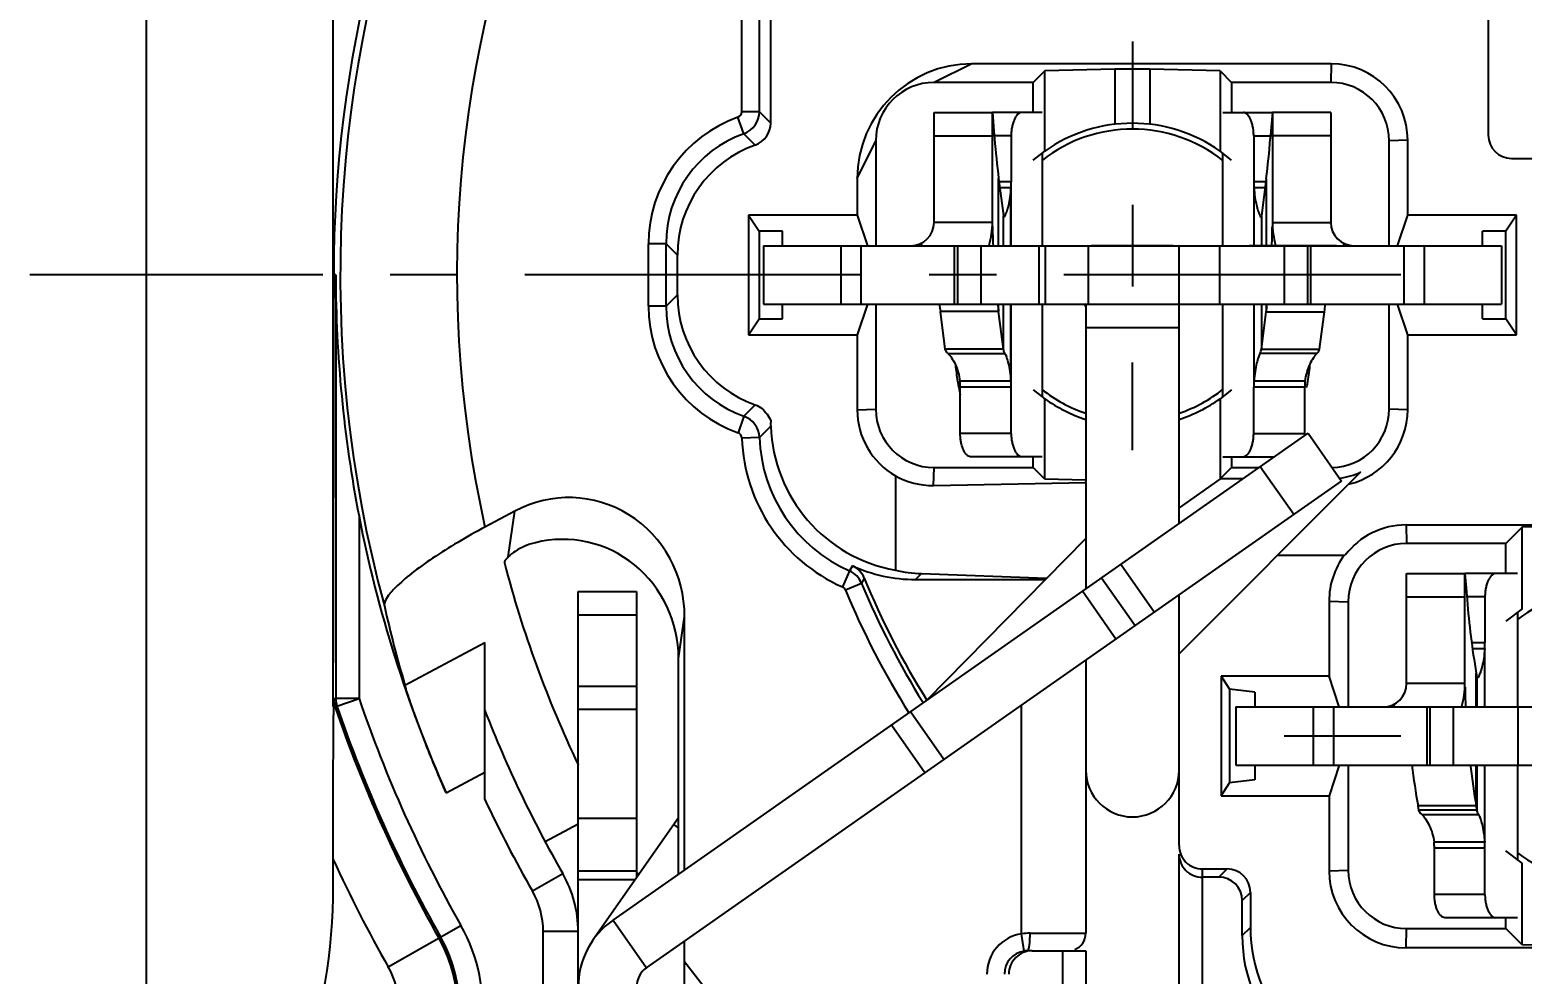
# Model space of a CAD drawing. Header units: millimetres. Extents: x 0 to 420, y 0 to 297.
# Drawn here: x 290.78 to 329.15, y 185.22 to 209.49 of the extents above; entities that cross this region are included whole.
import ezdxf

# ---------------------------------------------------------------- set-up
doc = ezdxf.new("R2010")
doc.units = ezdxf.units.MM
doc.header["$LTSCALE"] = 23.1
doc.linetypes.add('CENTER', pattern=[0.6, 0.375, -0.075, 0.075, -0.075])
doc.layers.get('0').update_dxf_attribs({"linetype": 'CONTINUOUS'})
for name, color, linetype in [('AUSFORMSCHRAEGEN', 7, 'CONTINUOUS'), ('BEZUGSACHSEN', 7, 'CONTINUOUS'), ('DEFAULT_1', 7, 'CENTER'), ('FASEN', 7, 'CONTINUOUS'), ('RUNDUNGEN', 7, 'CONTINUOUS'), ('ZEICHNUNGSBEMASSUNGEN', 7, 'CONTINUOUS')]:
    doc.layers.add(name, color=color, linetype=linetype)
doc.styles.get("Standard").update_dxf_attribs({"font": 'txt', "width": 0.7})
doc.dimstyles.new('DIMSTYLE_10', dxfattribs={"dimtxt": 3.5, "dimasz": 3.5, "dimexe": 0.18, "dimexo": 0.0625, "dimgap": 0.09, "dimtad": 1, "dimdec": 3, "dimlfac": 0.333333, "dimdsep": 46, "dimtxsty": 'STANDARD', "dimblk": '_FILLED', "dimblk1": '_FILLED', "dimblk2": '_FILLED', "dimcen": 0.09, "dimclrt": 5, "dimadec": 0, "dimazin": 0, "dimtp": 0.2, "dimtm": 0.2, "dimtfac": 1, "dimtdec": 3, "dimtofl": 0, "dimtmove": 0, "dimatfit": 3, "dimldrblk": '_FILLED', "dimfxl": 1, "dimtolj": 1, "dimarcsym": 0})

# ---------------------------------------------------------------- blocks, each defined once
blk = doc.blocks.new('_FILLED')
at = {"color": 0, "linetype": 'BYBLOCK'}
blk.add_solid([(0, 0), (-1, 0.125), (-1, -0.125)], dxfattribs=at)
blk = doc.blocks.new('*D16')
at = {"layer": 'ZEICHNUNGSBEMASSUNGEN', "color": 2, "linetype": 'CONTINUOUS'}
for p, q in [((372.278, 203.192), (386.585, 203.192)), ((385.085, 203.192), (385.085, 184.442)), ((385.085, 165.692), (385.085, 184.442)), ((317.086, 165.692), (386.585, 165.692))]:
    blk.add_line(p, q, dxfattribs=at)
at = {"layer": 'ZEICHNUNGSBEMASSUNGEN', "color": 2, "linetype": 'CONTINUOUS', "xscale": 3.5, "yscale": 3.5, "zscale": 3.5}
for p, rotation in [((385.085, 203.192), 90.0000000087), ((385.085, 165.692), 270.0000000087)]:
    blk.add_blockref('_FILLED', p, dxfattribs=dict(at, rotation=rotation))
at = {"layer": 'ZEICHNUNGSBEMASSUNGEN', "color": 5, "linetype": 'CONTINUOUS', "insert": (380.68, 184.442), "char_height": 3.5, "width": 28, "attachment_point": 2, "rotation": 90, "line_spacing_factor": 0.9}
blk.add_mtext('\\Q15.0;12,5{\\Ftxt.shx;\\W1.000000;\\H3.500000; }[.4921]', dxfattribs=at)
blk = doc.blocks.new('*D17')
at = {"layer": 'ZEICHNUNGSBEMASSUNGEN', "color": 2, "linetype": 'CONTINUOUS'}
for p, q in [((293.778, 173.992), (293.778, 264.255)), ((331.278, 244.192), (331.278, 264.255)), ((293.778, 262.755), (312.528, 262.755)), ((331.278, 262.755), (312.528, 262.755))]:
    blk.add_line(p, q, dxfattribs=at)
at = {"layer": 'ZEICHNUNGSBEMASSUNGEN', "color": 2, "linetype": 'CONTINUOUS', "xscale": 3.5, "yscale": 3.5, "zscale": 3.5, "rotation": 180}
blk.add_blockref('_FILLED', (293.778, 262.755), dxfattribs=at)
at = {"layer": 'ZEICHNUNGSBEMASSUNGEN', "color": 2, "linetype": 'CONTINUOUS', "xscale": 3.5, "yscale": 3.5, "zscale": 3.5}
blk.add_blockref('_FILLED', (331.278, 262.755), dxfattribs=at)
at = {"layer": 'ZEICHNUNGSBEMASSUNGEN', "color": 5, "linetype": 'CONTINUOUS', "insert": (312.528, 267.161), "char_height": 3.5, "width": 26, "attachment_point": 2, "line_spacing_factor": 0.9}
blk.add_mtext('\\Q15.0;12,5{\\Ftxt.shx;\\W1.000000;\\H3.500000; }[.492]', dxfattribs=at)
blk = doc.blocks.new('*D20')
at = {"layer": 'ZEICHNUNGSBEMASSUNGEN', "color": 2, "linetype": 'CONTINUOUS'}
for p, q in [((293.778, 173.992), (293.778, 275.048)), ((369.678, 233.392), (369.678, 275.048)), ((293.778, 273.548), (331.728, 273.548)), ((369.678, 273.548), (331.728, 273.548))]:
    blk.add_line(p, q, dxfattribs=at)
at = {"layer": 'ZEICHNUNGSBEMASSUNGEN', "color": 2, "linetype": 'CONTINUOUS', "xscale": 3.5, "yscale": 3.5, "zscale": 3.5, "rotation": 180}
blk.add_blockref('_FILLED', (293.778, 273.548), dxfattribs=at)
at = {"layer": 'ZEICHNUNGSBEMASSUNGEN', "color": 2, "linetype": 'CONTINUOUS', "xscale": 3.5, "yscale": 3.5, "zscale": 3.5}
blk.add_blockref('_FILLED', (369.678, 273.548), dxfattribs=at)
at = {"layer": 'ZEICHNUNGSBEMASSUNGEN', "color": 5, "linetype": 'CONTINUOUS', "insert": (331.728, 277.954), "char_height": 3.5, "width": 26.5, "attachment_point": 2, "line_spacing_factor": 0.9}
blk.add_mtext('\\Q15.0;25,3{\\Ftxt.shx;\\W1.000000;\\H3.500000; }[.996]', dxfattribs=at)

msp = doc.modelspace()

# ---------------------------------------------------------------- linework, layer by layer
at = {"color": 7, "linetype": 'CONTINUOUS'}
for p, q in [((328.277938, 209.791801), (328.277938, 206.788131)), ((324.241207, 208.61868), (314.999733, 208.61868)), ((316.876399, 208.440262), (316.577938, 208.141801)), ((318.677938, 208.483457), (316.876399, 208.440262)), ((316.876399, 206.376228), (316.876399, 208.440262)), ((318.677938, 208.483457), (318.677938, 207.065752)), ((319.577938, 208.483457), (318.677938, 208.483457)), ((319.577938, 208.483457), (319.577938, 207.065752)), ((321.379476, 208.440262), (319.577938, 208.483457)), ((321.379476, 208.440262), (321.379476, 206.376228)), ((321.379476, 208.440262), (321.677938, 208.141801)), ((314.027938, 207.371226), (315.527938, 207.371226)), ((315.527938, 204.541801), (315.527938, 207.371226)), ((315.528045, 207.371226), (315.567062, 206.898967)), ((322.727831, 207.371226), (322.689035, 206.898966)), ((322.727938, 207.371226), (322.727938, 204.541801)), ((324.227938, 207.371226), (322.727938, 207.371226)), ((315.567062, 206.898967), (315.582919, 206.692588)), ((322.689035, 206.898966), (322.673267, 206.692588)), ((316.577938, 206.142648), (316.876399, 206.376228)), ((316.807836, 206.32257), (316.807836, 203.941801)), ((321.677938, 206.142648), (321.379476, 206.376228)), ((321.455685, 203.941801), (321.455685, 206.316585)), ((328.877938, 206.188131), (333.677938, 206.188131)), ((315.687846, 205.673207), (315.812274, 204.717051)), ((316.003193, 205.429207), (315.719598, 205.429207)), ((322.537191, 205.429207), (322.253596, 205.429207)), ((322.567116, 205.659165), (322.444515, 204.717051)), ((315.814128, 204.704517), (315.812737, 204.713597)), ((322.442661, 204.704517), (322.444051, 204.713597)), ((309.640475, 203.941801), (309.640475, 202.441801)), ((314.627938, 203.941801), (314.627938, 202.441801)), ((316.727938, 202.441801), (316.727938, 203.941801)), ((320.327938, 202.441801), (320.327938, 203.941801)), ((321.370628, 203.941801), (321.370628, 202.441801)), ((323.627938, 203.941801), (323.627938, 202.441801)), ((328.6154, 203.941801), (328.6154, 202.441801)), ((309.640475, 202.441801), (328.6154, 202.441801)), ((315.814128, 201.286194), (315.687846, 202.256597)), ((316.807836, 202.441801), (316.807836, 200.061032)), ((321.455685, 200.067016), (321.455685, 202.441801)), ((322.442661, 201.286194), (322.567116, 202.242555)), ((315.814128, 201.286194), (314.315042, 201.286194)), ((322.442661, 201.286194), (323.941747, 201.286194)), ((316.003193, 200.463244), (314.693172, 200.463244)), ((323.563617, 200.463244), (322.253596, 200.463244)), ((316.577938, 200.240953), (316.876399, 200.007374)), ((316.876399, 197.943339), (316.876399, 200.007374)), ((321.677938, 200.240953), (321.379476, 200.007374)), ((321.379476, 200.007374), (321.379476, 197.945138)), ((305.773427, 186.61202), (323.643928, 199.125079)), ((323.643928, 199.125079), (324.504292, 197.896351)), ((316.876399, 197.943339), (316.577938, 198.241801)), ((320.327938, 193.45689), (325.002969, 198.131921)), ((317.929413, 197.918091), (316.876399, 197.943339)), ((317.927938, 197.856553), (317.927938, 197.880116)), ((321.377636, 197.944204), (320.327938, 197.209197)), ((321.379476, 197.945138), (321.393878, 197.956659)), ((326.164668, 196.76868), (331.277938, 196.76868)), ((329.148447, 196.71231), (328.727938, 196.291801)), ((330.827938, 196.752579), (329.148447, 196.71231)), ((329.148447, 194.609104), (329.148447, 196.71231)), ((322.862848, 195.991801), (324.579195, 195.991801)), ((318.335823, 195.408304), (319.196187, 194.179576)), ((326.177938, 195.521226), (327.677938, 195.521226)), ((327.677938, 192.691801), (327.677938, 195.521226)), ((327.678045, 195.521226), (327.717062, 195.048967)), ((327.717062, 195.048967), (327.732919, 194.842588)), ((329.148447, 194.609104), (328.727938, 194.292648)), ((329.028324, 194.518704), (329.028324, 192.091801)), ((328.185632, 193.579207), (327.871145, 193.579207)), ((321.405639, 192.877378), (321.625572, 192.547436)), ((327.969345, 192.960681), (327.985792, 192.867051)), ((327.988294, 192.854517), (327.986417, 192.863597)), ((328.002869, 192.837551), (328.00009, 192.83877)), ((322.277938, 192.468878), (321.625572, 192.547436)), ((321.625572, 192.547436), (321.625572, 190.136166)), ((322.277938, 192.468878), (322.277938, 192.091801)), ((304.877938, 186.464003), (304.877938, 192.030538)), ((314.281275, 190.738117), (313.42091, 191.966845)), ((321.790475, 192.091801), (321.790475, 190.591801)), ((326.777938, 192.091801), (326.777938, 190.591801)), ((329.035247, 192.091801), (329.035247, 190.591801)), ((321.790475, 190.591801), (330.077938, 190.591801)), ((322.277938, 190.591801), (322.277938, 190.214723)), ((329.028324, 190.591801), (329.028324, 188.164897)), ((321.405639, 189.806223), (321.625572, 190.136166)), ((322.277938, 190.214723), (321.625572, 190.136166)), ((307.456989, 189.237196), (305.257718, 186.096311)), ((327.988294, 189.436194), (326.489959, 189.436194)), ((327.988294, 189.436194), (327.969345, 189.544071)), ((328.185632, 188.613244), (326.884635, 188.613244)), ((329.148447, 188.074497), (328.727938, 188.390953)), ((329.148447, 185.971291), (329.148447, 188.074497)), ((329.148447, 185.971291), (328.727938, 186.391801)), ((330.827938, 185.931022), (329.148447, 185.971291))]:
    msp.add_line(p, q, dxfattribs=at)
at = {"color": 9, "linetype": 'CONTINUOUS'}
for p, q in [((314.999733, 208.61868), (314.027533, 208.141801)), ((324.241207, 208.61868), (324.228106, 208.141801)), ((312.051058, 205.670006), (312.527938, 206.642205)), ((314.027938, 206.771226), (315.527938, 206.771226)), ((324.227938, 206.771226), (322.727938, 206.771226)), ((326.204817, 206.65507), (325.727938, 206.641969)), ((315.687846, 203.941801), (315.687846, 205.673207)), ((316.009926, 205.586333), (315.699151, 205.586333)), ((316.003193, 203.941801), (316.003193, 205.429207)), ((316.009926, 203.941801), (316.009926, 205.586333)), ((322.557638, 205.586333), (322.24597, 205.586333)), ((322.253596, 205.429207), (322.253596, 203.941801)), ((322.567116, 205.659165), (322.567116, 203.941801)), ((315.527938, 204.541801), (314.027938, 204.541801)), ((315.814128, 203.941801), (315.814128, 204.704517)), ((322.442661, 204.704517), (322.442661, 203.941801)), ((322.727938, 204.541801), (324.227938, 204.541801)), ((311.627938, 203.941801), (311.627938, 202.441801)), ((312.147553, 203.941801), (312.147553, 202.441801)), ((313.685911, 204.000091), (313.71367, 203.941801)), ((314.547553, 203.941801), (314.547553, 202.441801)), ((315.227938, 203.941801), (315.227938, 202.441801)), ((316.881213, 203.941801), (316.881213, 202.441801)), ((317.989248, 203.941801), (317.989248, 202.441801)), ((323.027938, 203.941801), (323.027938, 202.441801)), ((323.708322, 203.941801), (323.708322, 202.441801)), ((324.569964, 204.000091), (324.542205, 203.941801)), ((326.108322, 203.941801), (326.108322, 202.441801)), ((326.627938, 203.941801), (326.627938, 202.441801)), ((315.687846, 202.256597), (314.188759, 202.256597)), ((315.687846, 202.256597), (315.687846, 202.441801)), ((315.814128, 201.286194), (315.814128, 202.441801)), ((316.003193, 200.463244), (316.003193, 202.441801)), ((316.009926, 200.306118), (316.009926, 202.441801)), ((322.253596, 202.441801), (322.253596, 200.463244)), ((322.442661, 202.441801), (322.442661, 201.286194)), ((322.567116, 202.441801), (322.567116, 202.242555)), ((322.567116, 202.242555), (324.066202, 202.242555)), ((317.927938, 201.841801), (320.327938, 201.841801)), ((314.384555, 201.175401), (315.848884, 201.175401)), ((323.872234, 201.175401), (322.407904, 201.175401)), ((316.009926, 200.306118), (314.699904, 200.306118)), ((323.557807, 200.306118), (322.24597, 200.306118)), ((312.051058, 199.728531), (312.527938, 199.741632)), ((326.204817, 199.728531), (325.727938, 199.741632)), ((323.275564, 197.035986), (322.4152, 198.264715)), ((326.164668, 196.76868), (326.177769, 196.291801)), ((319.687678, 194.523722), (318.827314, 195.75245)), ((318.704696, 193.83543), (317.844331, 195.064158)), ((326.177938, 194.921226), (327.677938, 194.921226)), ((328.192512, 193.736333), (327.849962, 193.736333)), ((328.185632, 192.091801), (328.185632, 193.579207)), ((328.192512, 192.091801), (328.192512, 193.736333)), ((327.677938, 192.691801), (326.177938, 192.691801)), ((327.969345, 192.091801), (327.969345, 192.960681)), ((327.988294, 192.091801), (327.988294, 192.854517)), ((323.777938, 192.091801), (323.777938, 190.591801)), ((324.297553, 192.091801), (324.297553, 190.591801)), ((325.835911, 192.150091), (325.86367, 192.091801)), ((326.697553, 192.091801), (326.697553, 190.591801)), ((327.377938, 192.091801), (327.377938, 190.591801)), ((313.789784, 190.393971), (312.929419, 191.622699)), ((327.969345, 189.544071), (327.969345, 190.591801)), ((327.988294, 189.436194), (327.988294, 190.591801)), ((328.185632, 188.613244), (328.185632, 190.591801)), ((328.192512, 188.456118), (328.192512, 190.591801)), ((306.377938, 189.226307), (304.877938, 189.226307)), ((327.969345, 189.544071), (326.471011, 189.544071)), ((326.566133, 189.325401), (328.026381, 189.325401)), ((307.456989, 188.984949), (307.338472, 189.067935)), ((328.192512, 188.456118), (326.891514, 188.456118)), ((306.377938, 187.864241), (304.877938, 187.864241)), ((306.344734, 187.64873), (304.877938, 187.64873)), ((305.773427, 186.61202), (306.633792, 185.383292))]:
    msp.add_line(p, q, dxfattribs=at)
at = {"color": 3, "linetype": 'CONTINUOUS'}
for p, q in [((314.027938, 204.541801), (314.027938, 207.371226)), ((324.227938, 207.371226), (324.227938, 204.541801)), ((309.640475, 203.941801), (328.6154, 203.941801)), ((314.315042, 201.286194), (314.188759, 202.256597)), ((317.927938, 202.441801), (317.927938, 197.880116)), ((320.327938, 196.803198), (320.327938, 202.441801)), ((323.941747, 201.286194), (324.066202, 202.242555)), ((306.633792, 185.383292), (324.504292, 197.896351)), ((317.927938, 196.417961), (317.927938, 195.1227)), ((326.177938, 192.691801), (326.177938, 195.521226)), ((320.327938, 193.45689), (320.327938, 194.972036)), ((317.927938, 193.291538), (317.927938, 190.462375)), ((306.377938, 192.030538), (306.377938, 187.69615)), ((321.790475, 192.091801), (330.236868, 192.091801)), ((326.489959, 189.436194), (326.471011, 189.544071))]:
    msp.add_line(p, q, dxfattribs=at)
at = {"color": 7, "linetype": 'CONTINUOUS'}
for centre, radius, start, end in [((324.241203, 206.655066), 1.963615, 0.0001155, 89.9998845), ((319.127938, 203.191801), 3.9, 54.7379074, 125.2620926), ((334.80202, 208.155754), 19.274717, 184.3535787, 187.4001445), ((303.345725, 208.15571), 19.382843, 352.5996422, 355.6708842), ((328.877938, 206.788131), 0.6, 180, 270), ((314.181244, 205.585983), 1.828682, 355.0818984, 0.010975), ((323.864882, 205.586152), 1.618912, 179.9935854, 185.5632644), ((313.427938, 204.541801), 2.1, 343.8542354, 360), ((316.230267, 204.771388), 0.42151, 187.4067161, 187.8803374), ((322.026522, 204.771388), 0.42151, 352.1196626, 352.5932839), ((324.827938, 204.541801), 2.1, 180, 196.1004937), ((334.518216, 204.721278), 18.990283, 180.8220198, 182.3503425), ((303.630324, 204.721269), 19.097618, 357.6628885, 359.1826286), ((334.981047, 204.760219), 19.454968, 186.8444235, 187.3937865), ((303.167508, 204.760037), 19.562272, 352.6060633, 353.1938375), ((314.181256, 200.306469), 1.82867, 359.9890083, 4.9181184), ((323.852684, 200.306891), 1.606714, 174.4155773, 180.0275729), ((319.127938, 203.191801), 3.9, 234.7379074, 252.0608671), ((319.127938, 203.191801), 3.9, 287.939134, 305.2620926), ((314.014672, 199.728535), 1.963615, 180.0001155, 239.9610103), ((324.241203, 199.728535), 1.963615, 283.1316355, 359.9998845), ((326.164672, 194.805066), 1.963615, 90.0001155, 142.8170667), ((326.164215, 194.805523), 1.979783, 143.1876918, 179.9998843), ((347.08049, 196.317445), 19.403704, 184.3592026, 189.962062), ((326.402642, 193.735988), 1.78987, 354.9748271, 0.011059), ((325.577938, 192.691801), 2.1, 343.8542354, 360), ((328.300136, 192.922208), 0.319147, 189.9523336, 190.5824017), ((346.677315, 192.871348), 18.999382, 180.8218352, 182.3515155), ((331.277938, 203.191801), 30.9, 201.2451043, 209.8586087), ((347.32025, 192.935175), 19.645791, 186.9372097, 189.939737), ((331.277938, 203.191801), 31.8, 205.0876278, 209.8586087), ((326.402654, 188.456464), 1.789858, 359.9889241, 5.0251898), ((306.977938, 184.891801), 2.1, 125, 180)]:
    msp.add_arc(centre, radius, start, end, dxfattribs=at)
at = {"color": 3, "linetype": 'CONTINUOUS'}
for centre, radius, start, end in [((313.427938, 204.541801), 0.6, 270, 360), ((324.827938, 204.541801), 0.6, 180, 270), ((333.37572, 204.760661), 19.349672, 186.8831702, 187.4355678), ((304.772854, 204.760474), 19.456958, 352.5645183, 353.1555219), ((320.946532, 201.521971), 6.403655, 185.7659328, 189.5973083), ((317.350188, 201.521624), 6.376914, 350.3480741, 354.522268), ((321.113485, 201.548057), 6.57262, 189.5788817, 189.8757849), ((321.172405, 201.558455), 6.632451, 189.8769846, 190.952593), ((321.298183, 201.58302), 6.760605, 190.954455, 192.5561246), ((312.871235, 200.306469), 1.82867, 359.9890083, 4.9181184), ((325.661788, 200.306992), 2.103981, 175.7410103, 180.023807), ((317.13636, 201.556296), 6.593531, 348.9805515, 350.0831569), ((317.191649, 201.546492), 6.537379, 350.0843493, 350.3661812), ((325.577938, 192.691801), 0.6, 270, 360), ((319.127938, 190.462375), 1.2, 180, 360), ((345.70995, 192.934949), 19.535476, 186.8889558, 189.9957665), ((325.101656, 188.456464), 1.789858, 359.9889241, 5.0251898), ((306.977938, 184.891801), 0.6, 125, 180)]:
    msp.add_arc(centre, radius, start, end, dxfattribs=at)
at = {"color": 7, "linetype": 'CONTINUOUS'}
for centre, major_axis, ratio, start_param, end_param in [((315.000666, 205.669072), (2.086018, -2.086018), 0.999683548, 2.356352741, 3.926832566), ((313.979712, 199.729018), (1.846259, 0.619824), 0.999147627, -2.402876487, -1.876224256)]:
    msp.add_ellipse(centre, major_axis=major_axis, ratio=ratio, start_param=start_param, end_param=end_param, dxfattribs=at)
for points, knots in [([(316.003193, 205.429207), (315.998565, 205.348821), (315.98296, 205.199103), (315.949679, 205.029439), (315.925778, 204.930188), (315.918171, 204.902574)], [0, 0, 0, 0, 0.454741739, 0.840957407, 1, 1, 1, 1]), ([(322.253596, 205.429207), (322.258225, 205.348814), (322.273831, 205.199086), (322.307115, 205.029414), (322.331018, 204.930162), (322.338626, 204.902547)], [0, 0, 0, 0, 0.454757857, 0.840967449, 1, 1, 1, 1]), ([(315.918171, 204.902574), (315.911099, 204.8769), (315.892833, 204.818136), (315.864916, 204.76339), (315.839311, 204.680978), (315.825381, 204.688239), (315.824625, 204.688717)], [0, 0, 0, 0, 0.326320509, 0.782063461, 0.988178223, 1, 1, 1, 1]), ([(322.338626, 204.902547), (322.345698, 204.876875), (322.363963, 204.818115), (322.391875, 204.763376), (322.417484, 204.680978), (322.431409, 204.688237), (322.432165, 204.688716)], [0, 0, 0, 0, 0.326343331, 0.782086785, 0.988181174, 1, 1, 1, 1]), ([(317.927938, 202.38351), (317.927938, 202.396372), (317.913484, 202.417114), (317.893935, 202.42674), (317.885566, 202.429541)], [0, 0, 0, 0, 0.594379742, 1, 1, 1, 1]), ([(315.848884, 201.175401), (315.83936, 201.193074), (315.823681, 201.228965), (315.815756, 201.26743), (315.814128, 201.286194)], [0, 0, 0, 0, 0.515972165, 1, 1, 1, 1]), ([(315.848884, 201.175401), (315.865502, 201.144564), (315.897314, 201.060367), (315.942253, 200.906723), (315.982085, 200.701084), (315.998363, 200.547131), (316.003193, 200.463244)], [0, 0, 0, 0, 0.143491967, 0.366805956, 0.65580784, 1, 1, 1, 1]), ([(322.407904, 201.175401), (322.391288, 201.144566), (322.359478, 201.060375), (322.314539, 200.906736), (322.274705, 200.701094), (322.258426, 200.547136), (322.253596, 200.463244)], [0, 0, 0, 0, 0.143479647, 0.366783928, 0.655788139, 1, 1, 1, 1]), ([(322.407904, 201.175401), (322.417429, 201.193074), (322.433108, 201.228965), (322.441033, 201.26743), (322.442661, 201.286194)], [0, 0, 0, 0, 0.515972165, 1, 1, 1, 1]), ([(328.185632, 193.579207), (328.180902, 193.498807), (328.164964, 193.349146), (328.130784, 193.179033), (328.106252, 193.080211), (328.09839, 193.052568)], [0, 0, 0, 0, 0.454278115, 0.840363159, 1, 1, 1, 1]), ([(328.09839, 193.052568), (328.091122, 193.027012), (328.07223, 192.968137), (328.042915, 192.911717), (328.016822, 192.833121), (328.002869, 192.837551)], [0, 0, 0, 0, 0.327781718, 0.788478647, 1, 1, 1, 1]), ([(328.026381, 189.325401), (328.016349, 189.343048), (327.999632, 189.378831), (327.990498, 189.417371), (327.988294, 189.436194)], [0, 0, 0, 0, 0.517172124, 1, 1, 1, 1]), ([(328.026381, 189.325401), (328.043809, 189.294745), (328.076886, 189.210556), (328.123211, 189.056871), (328.164051, 188.85116), (328.180696, 188.697146), (328.185632, 188.613244)], [0, 0, 0, 0, 0.144174835, 0.367641699, 0.656378158, 1, 1, 1, 1])]:
    msp.add_open_spline(points, degree=3, knots=knots, dxfattribs=at)
for points in [[(315.824625, 204.688717), (315.81974, 204.691808), (315.814822, 204.698431), (315.814128, 204.704517)], [(322.432165, 204.688716), (322.437049, 204.691807), (322.441967, 204.698431), (322.442661, 204.704517)], [(328.00009, 192.83877), (327.994692, 192.841758), (327.98926, 192.848236), (327.988294, 192.854517)]]:
    msp.add_open_spline(points, degree=3, dxfattribs=at)
at = {"color": 3, "linetype": 'CONTINUOUS'}
for points, knots in [([(314.384555, 201.175401), (314.366758, 201.191913), (314.33668, 201.224897), (314.318443, 201.266589), (314.315042, 201.286194)], [0, 0, 0, 0, 0.549570296, 1, 1, 1, 1]), ([(314.384555, 201.175401), (314.419524, 201.142956), (314.487711, 201.05213), (314.579456, 200.889464), (314.654407, 200.686884), (314.684459, 200.538904), (314.693172, 200.463244)], [0, 0, 0, 0, 0.18160889, 0.427902413, 0.710053388, 1, 1, 1, 1]), ([(323.872234, 201.175401), (323.837262, 201.142953), (323.769072, 201.052122), (323.677326, 200.88945), (323.602379, 200.686872), (323.572329, 200.538899), (323.563617, 200.463244)], [0, 0, 0, 0, 0.181623396, 0.427926656, 0.710073467, 1, 1, 1, 1]), ([(323.872234, 201.175401), (323.89003, 201.191913), (323.920108, 201.224897), (323.938346, 201.266589), (323.941747, 201.286194)], [0, 0, 0, 0, 0.549570296, 1, 1, 1, 1]), ([(326.546504, 189.343861), (326.54353, 189.346872), (326.51851, 189.373183), (326.497245, 189.405086), (326.489959, 189.436194)], [0, 0, 0, 0, 0.116878734, 1, 1, 1, 1]), ([(326.566133, 189.325401), (326.602583, 189.293344), (326.673441, 189.202736), (326.768043, 189.039877), (326.84496, 188.837125), (326.875727, 188.688949), (326.884635, 188.613244)], [0, 0, 0, 0, 0.183659428, 0.430295114, 0.711586613, 1, 1, 1, 1])]:
    msp.add_open_spline(points, degree=3, knots=knots, dxfattribs=at)
msp.add_open_spline([(326.566133, 189.325401), (326.559379, 189.331341), (326.55283, 189.337456), (326.546504, 189.343861)], degree=3, dxfattribs=at)
at = {"layer": 'AUSFORMSCHRAEGEN', "color": 7, "linetype": 'CONTINUOUS'}
for p, q in [((316.577938, 207.371226), (316.577938, 208.141801)), ((321.677938, 208.141801), (321.677938, 207.371226)), ((326.204817, 204.727378), (326.204817, 206.65507)), ((312.051058, 205.670006), (312.051058, 204.727378)), ((309.255639, 204.727378), (309.255639, 201.656223)), ((309.255639, 204.727378), (309.527938, 204.318878)), ((312.051058, 204.727378), (309.255639, 204.727378)), ((312.051058, 204.727378), (312.312864, 203.941801)), ((325.943011, 203.941801), (326.204817, 204.727378)), ((329.000237, 204.727378), (326.204817, 204.727378)), ((329.000237, 204.727378), (328.727938, 204.318878)), ((329.000237, 201.656223), (329.000237, 204.727378)), ((309.527938, 204.318878), (309.527938, 202.064723)), ((310.127938, 204.318878), (309.527938, 204.318878)), ((310.127938, 203.941801), (310.127938, 204.318878)), ((328.127938, 203.941801), (328.127938, 204.318878)), ((328.727938, 204.318878), (328.127938, 204.318878)), ((328.727938, 202.064723), (328.727938, 204.318878)), ((310.127938, 202.064723), (310.127938, 202.441801)), ((312.312864, 202.441801), (312.051058, 201.656223)), ((326.204817, 201.656223), (325.943011, 202.441801)), ((328.127938, 202.064723), (328.127938, 202.441801)), ((309.255639, 201.656223), (309.527938, 202.064723)), ((309.527938, 202.064723), (310.127938, 202.064723)), ((328.127938, 202.064723), (328.727938, 202.064723)), ((329.000237, 201.656223), (328.727938, 202.064723)), ((309.255639, 201.656223), (312.051058, 201.656223)), ((312.051058, 201.656223), (312.051058, 199.728531)), ((326.204817, 199.728531), (326.204817, 201.656223)), ((326.204817, 201.656223), (329.000237, 201.656223)), ((316.577938, 198.241801), (316.577938, 198.521226)), ((321.677938, 198.521226), (321.677938, 198.241801)), ((321.393878, 197.957741), (321.677938, 198.241801)), ((317.927938, 197.856553), (317.927938, 196.417961)), ((313.842965, 192.263293), (317.927938, 196.417961)), ((328.727938, 195.521226), (328.727938, 196.291801)), ((324.184433, 194.805527), (324.184433, 192.877378)), ((321.405639, 192.877378), (321.405639, 189.806223)), ((324.184433, 192.877378), (321.405639, 192.877378)), ((324.446239, 192.091801), (324.184433, 192.877378)), ((324.446239, 190.591801), (324.184433, 189.806223)), ((321.405639, 189.806223), (324.184433, 189.806223)), ((324.184433, 189.806223), (324.184433, 187.878074)), ((304.877938, 189.072671), (304.028923, 188.621241)), ((307.456985, 187.790839), (307.456989, 187.820238)), ((328.727938, 186.391801), (328.727938, 186.671226)), ((317.327938, 185.821801), (317.327938, 173.916273)), ((317.927938, 185.821801), (317.927938, 173.586139))]:
    msp.add_line(p, q, dxfattribs=at)
for start, end in [(194.656939, 205.4885696), (211.6480051, 211.8295295)]:
    msp.add_arc((331.277938, 203.191801), 29.25, start, end, dxfattribs=at)
at = {"layer": 'BEZUGSACHSEN', "color": 7, "linetype": 'CENTER'}
for p, q in [((319.127938, 209.191801), (319.127938, 206.942101)), ((313.877938, 203.941801), (316.127638, 203.941801)), ((324.377938, 203.941801), (322.128238, 203.941801)), ((319.127938, 198.691801), (319.127938, 200.941501)), ((326.027938, 191.341801), (323.027938, 191.341801))]:
    msp.add_line(p, q, dxfattribs=at)
at = {"layer": 'BEZUGSACHSEN', "color": 7, "linetype": 'CONTINUOUS'}
for p, q in [((319.127938, 204.991801), (319.127938, 202.891801)), ((320.177938, 203.941801), (318.077938, 203.941801))]:
    msp.add_line(p, q, dxfattribs=at)
at = {"layer": 'BEZUGSACHSEN', "color": 9, "linetype": 'CONTINUOUS'}
for centre, radius, start, end in [((331.277938, 203.191801), 32.516769, 123.536437, 195.1676419), ((298.154205, 184.365533), 4.265213, 316.9844334, 29.6122502), ((298.154205, 184.365533), 2.113033, 330.2711419, 29.6122502)]:
    msp.add_arc(centre, radius, start, end, dxfattribs=at)
at = {"layer": 'BEZUGSACHSEN', "color": 7, "linetype": 'CONTINUOUS'}
for centre, radius, start, end in [((319.127938, 203.191801), 3.75, 51.5773968, 128.2663505), ((319.127938, 203.191801), 3.75, 231.7336495, 251.3104272), ((319.127938, 203.191801), 3.75, 288.6895728, 308.4226032), ((331.277938, 191.341801), 3.75, 51.5773968, 126.8894862), ((331.277938, 191.341801), 3.75, 233.1105138, 308.4226032), ((298.154205, 184.365533), 3.612976, 325.3753593, 29.6122502), ((298.154205, 184.365533), 3.665235, 324.851349, 29.6122502)]:
    msp.add_arc(centre, radius, start, end, dxfattribs=at)
at = {"layer": 'DEFAULT_1', "color": 7, "linetype": 'CENTER'}
msp.add_line((326.027938, 203.191801), (290.777938, 203.191801), dxfattribs=at)
at = {"layer": 'FASEN', "color": 9, "linetype": 'CONTINUOUS'}
for p, q in [((303.699177, 187.35981), (304.479708, 187.807885)), ((304.877938, 186.314301), (303.977938, 186.314301))]:
    msp.add_line(p, q, dxfattribs=at)
at = {"layer": 'FASEN', "color": 7, "linetype": 'CONTINUOUS'}
for p, q in [((303.977938, 177.298335), (303.977938, 186.314301)), ((304.877938, 184.891801), (304.877938, 186.314301)), ((317.327938, 185.821801), (317.927938, 185.821801)), ((329.477938, 185.898296), (326.164211, 185.898296))]:
    msp.add_line(p, q, dxfattribs=at)
for radius in [3, 2.1]:
    msp.add_arc((301.877938, 186.314301), radius, 0, 29.8586087, dxfattribs=at)
at = {"layer": 'RUNDUNGEN', "color": 7, "linetype": 'CONTINUOUS'}
for p, q in [((298.577938, 192.109948), (298.577938, 221.548271)), ((309.827205, 207.097273), (309.827205, 212.417889)), ((316.577938, 208.141801), (314.027533, 208.141801)), ((324.228106, 208.141801), (321.677938, 208.141801)), ((316.807709, 207.371226), (315.527938, 207.371226)), ((321.455816, 207.371226), (322.727938, 207.371226)), ((312.527938, 206.642205), (312.527938, 203.941801)), ((316.009926, 206.771226), (316.009926, 205.586333)), ((322.24597, 206.771226), (322.24597, 205.586333)), ((325.727938, 203.941801), (325.727938, 206.641969)), ((307.427205, 202.680097), (307.427205, 203.703504)), ((298.643173, 203.191801), (298.643173, 192.303034)), ((312.527938, 202.441801), (312.527938, 199.741632)), ((325.727938, 199.741632), (325.727938, 202.441801)), ((316.009926, 199.121226), (316.009926, 200.306118)), ((322.24597, 199.121226), (322.24597, 200.306118)), ((316.807709, 198.521226), (314.959284, 198.521226)), ((321.455816, 198.521226), (322.781536, 198.521226)), ((313.031707, 198.028663), (313.031707, 195.60347)), ((314.027769, 198.241801), (316.577938, 198.241801)), ((321.677938, 198.241801), (322.382475, 198.241801)), ((314.015174, 197.783326), (317.927938, 197.856553)), ((321.393878, 197.957741), (321.976796, 197.957741)), ((303.249756, 197.122998), (302.480637, 196.714051)), ((328.727938, 196.291801), (326.177769, 196.291801)), ((313.550402, 195.364859), (316.892501, 195.364859)), ((313.701537, 195.515994), (316.922553, 195.395424)), ((329.028226, 195.521226), (327.677938, 195.521226)), ((304.877938, 195.053204), (306.377938, 195.053204)), ((304.877938, 192.030538), (304.877938, 195.053201)), ((324.677938, 194.791969), (324.677938, 192.091801)), ((328.192512, 194.921226), (328.192512, 193.736333)), ((307.614133, 187.900896), (307.614133, 194.411167)), ((302.477938, 189.708478), (302.477938, 193.74667)), ((320.327938, 188.524411), (320.327938, 193.45689)), ((307.456989, 187.820238), (307.456989, 193.336941)), ((298.588153, 192.089697), (298.590455, 192.261069)), ((298.590455, 192.261069), (298.590916, 192.294559)), ((317.927938, 190.462375), (317.927938, 186.271801)), ((324.677938, 190.591801), (324.677938, 187.891632)), ((328.192512, 187.271226), (328.192512, 188.456118)), ((298.577938, 187.486085), (298.577938, 188.166097)), ((320.327938, 165.691801), (320.327938, 188.304477)), ((320.927938, 187.92432), (321.560548, 187.92432)), ((321.351087, 187.714859), (320.927938, 187.714859)), ((320.927938, 166.291801), (320.927938, 187.714859)), ((322.160457, 187.324411), (322.160457, 186.423726)), ((321.950996, 186.214265), (321.950996, 187.11495)), ((329.028226, 186.671226), (327.1575, 186.671226)), ((326.177769, 186.391801), (328.727938, 186.391801)), ((307.614133, 185.548942), (307.614133, 186.069734)), ((316.551087, 185.821801), (317.327938, 185.821801))]:
    msp.add_line(p, q, dxfattribs=at)
at = {"layer": 'RUNDUNGEN', "color": 9, "linetype": 'CONTINUOUS'}
for p, q in [((309.085724, 207.388822), (309.085724, 212.479306)), ((309.535655, 207.388822), (309.535655, 212.479306)), ((309.135616, 206.823237), (308.985724, 207.247415)), ((309.535655, 207.388822), (309.085724, 207.388822)), ((309.535655, 207.388822), (309.827205, 207.097273)), ((309.135617, 206.823232), (309.427205, 206.531645)), ((316.009926, 206.771226), (315.582919, 206.771226)), ((322.24597, 206.771226), (322.673267, 206.771226)), ((306.685724, 202.388548), (306.685724, 203.995053)), ((307.135655, 203.995053), (306.685724, 203.995053)), ((307.135655, 202.388548), (307.135655, 203.995053)), ((307.135655, 203.995053), (307.427205, 203.703504)), ((298.643173, 203.191801), (298.590914, 203.191801)), ((307.135655, 202.388548), (307.427205, 202.680097)), ((307.135655, 202.388548), (306.685724, 202.388548)), ((309.137863, 199.559633), (308.988285, 199.135282)), ((309.429432, 199.85117), (309.137845, 199.559583)), ((309.829521, 199.306063), (309.537967, 199.014509)), ((309.53796, 199.014509), (309.088308, 198.999005)), ((316.009926, 199.121226), (314.699904, 199.121226)), ((322.24597, 199.121226), (323.557807, 199.121226)), ((314.015174, 197.783326), (314.027769, 198.241801)), ((299.24315, 196.990067), (299.24315, 192.303034)), ((303.077678, 195.946685), (303.249756, 197.122998)), ((311.927633, 195.718495), (311.852818, 195.584826)), ((311.852819, 195.584827), (311.670301, 195.173632)), ((312.233237, 195.400143), (312.163613, 195.266325)), ((313.550402, 195.364859), (313.701537, 195.515994)), ((312.163613, 195.266325), (311.747993, 195.093994)), ((324.184433, 194.805527), (324.677938, 194.791969)), ((328.192512, 194.921226), (327.732919, 194.921226)), ((304.877938, 194.453204), (306.377938, 194.453204)), ((307.456989, 193.336941), (307.614133, 194.411167)), ((300.419771, 192.652323), (302.477938, 193.74667)), ((298.643173, 192.303034), (298.590916, 192.294559)), ((299.24315, 192.303034), (298.643173, 192.303034)), ((298.675092, 192.109948), (299.24315, 192.303034)), ((304.877938, 192.619514), (306.377938, 192.619514)), ((298.588153, 192.089697), (298.622783, 192.101458)), ((298.675092, 192.109948), (298.622779, 192.101469)), ((304.877938, 192.030538), (306.377938, 192.030538)), ((316.277938, 186.259857), (316.277938, 192.136195)), ((301.485579, 189.883739), (302.477938, 190.411385)), ((320.927938, 187.714859), (320.927938, 187.92432)), ((321.560548, 187.92432), (321.351087, 187.714859)), ((324.184433, 187.878074), (324.677938, 187.891632)), ((322.160457, 187.324411), (321.950996, 187.11495)), ((328.192512, 187.271226), (326.891514, 187.271226)), ((299.991254, 185.409641), (301.862335, 186.473093)), ((316.345608, 185.814974), (316.277938, 186.259857)), ((316.495365, 186.271801), (317.927938, 186.271801)), ((321.950996, 186.214265), (322.160457, 186.423726)), ((326.164211, 185.898296), (326.177769, 186.391801))]:
    msp.add_line(p, q, dxfattribs=at)
at = {"layer": 'RUNDUNGEN', "color": 3, "linetype": 'CONTINUOUS'}
for p, q in [((314.699904, 199.121226), (314.699904, 200.306118)), ((323.557807, 199.121226), (323.557807, 200.306118)), ((306.377938, 195.053201), (306.377938, 192.030538)), ((326.891514, 187.271226), (326.891514, 188.456118))]:
    msp.add_line(p, q, dxfattribs=at)
at = {"layer": 'RUNDUNGEN', "color": 7, "linetype": 'CONTINUOUS'}
for centre, radius, start, end in [((331.277938, 203.191801), 32.687024, 123.5502305, 180), ((324.228103, 206.641966), 1.499836, 0.0001156, 89.9998844), ((331.487474, 203.239706), 32.844417, 180.0835688, 190.9691379), ((314.027772, 199.741635), 1.499836, 180.0001156, 269.9998844), ((324.228103, 199.741635), 1.499836, 271.2758492, 359.9998844), ((324.235906, 199.733832), 1.776092, 276.9717884, 295.5870756), ((331.277938, 203.191801), 32.629574, 190.9565667, 204.0700193), ((326.177772, 194.791966), 1.499836, 90.0001156, 179.9998844), ((311.677991, 195.172991), 0.599914, 22.2494757, 65.4094449), ((331.277938, 203.191801), 20.576942, 202.2506836, 212.0801162), ((299.243196, 192.303042), 0.600023, 180.0007262, 198.772399), ((334.709497, 191.645715), 36.124073, 179.2957906, 179.6276288), ((331.277938, 203.191801), 34.487024, 198.7584936, 209.6122502), ((331.277938, 203.191801), 34.434765, 198.7731252, 209.6122502), ((326.164215, 187.878078), 1.979783, 180.0001156, 269.9998844), ((326.177772, 187.891635), 1.499836, 180.0001156, 269.9998844), ((283.577938, 187.486085), 15, 322.1363536, 360), ((317.477938, 186.271801), 0.45, 292.5, 360), ((316.435973, 185.220164), 0.601637, 89.9911164, 98.6384342)]:
    msp.add_arc(centre, radius, start, end, dxfattribs=at)
at = {"layer": 'RUNDUNGEN', "color": 9, "linetype": 'CONTINUOUS'}
for centre, radius, start, end in [((331.277938, 203.191801), 29.516883, 119.3775404, 192.6772724), ((310.134958, 203.995282), 3.449222, 109.4623194, 180.0038083), ((308.935732, 207.38883), 0.149991, 289.4692527, 359.9970442), ((308.935588, 207.388979), 0.600068, 289.4719653, 359.9850684), ((310.134788, 203.995452), 2.99912, 109.460401, 180.007623), ((310.134958, 202.388318), 3.449222, 179.9961847, 250.5827977), ((310.134788, 202.388149), 2.99912, 179.9923762, 250.5847242), ((308.938259, 198.993677), 0.60007, 1.98948, 70.5730576), ((308.938406, 198.993829), 0.14999, 1.9777919, 70.5763767), ((313.434794, 199.148642), 4.349049, 181.9717496, 246.0637282), ((313.434614, 199.148465), 3.898936, 181.9688883, 246.0649544), ((311.609339, 195.036337), 0.600085, 22.5353216, 66.0631173), ((311.609399, 195.036501), 0.150047, 22.5302333, 66.0535039), ((331.277938, 203.191801), 21.142214, 202.5206262, 212.151314), ((331.277938, 203.191801), 20.692282, 202.5206262, 212.0738357), ((299.190727, 192.294376), 0.599814, 179.9824953, 198.7586346), ((331.277938, 203.191801), 33.834788, 198.7731252, 209.6122502), ((331.277938, 203.191801), 35.986967, 204.6788592, 209.6122502), ((316.435775, 185.221719), 1.050059, 98.6450013, 179.9955715), ((316.495645, 184.281691), 1.99011, 90.0080681, 96.2804217), ((316.435715, 185.2217), 0.600069, 98.6384342, 179.9904029), ((331.277938, 203.191801), 29.516883, 216.7068517, 237.4244681)]:
    msp.add_arc(centre, radius, start, end, dxfattribs=at)
at = {"layer": 'RUNDUNGEN', "color": 3, "linetype": 'CONTINUOUS'}
msp.add_arc((322.323517, 199.121166), 1.23429, 357.3363581, 0.0027911, dxfattribs=at)
at = {"layer": 'RUNDUNGEN', "color": 7, "linetype": 'CONTINUOUS'}
for centre, major_axis, ratio, start_param, end_param in [((314.028008, 206.64173), (1.060878, -1.060878), 0.999683548, 2.356352741, 3.926832566), ((309.227113, 207.097456), (0.424393, -0.424393), 0.99969546, -0.445605849, 0.78524587), ((310.427662, 203.70259), (2.121967, -2.121967), 0.99969546, 2.695986804, 3.926838524), ((310.427662, 202.681011), (2.121967, 2.121967), 0.99969546, 2.356346783, 3.58798582), ((313.727799, 199.441662), (2.758557, 2.758557), 0.99969546, 2.390812725, 3.747724206), ((304.612304, 194.386174), (0.446693, 3.053574), 0.972109168, -1.421434738, 0.620505849), ((304.455161, 193.311948), (-0.446693, -3.053574), 0.972109168, 1.720157915, 3.519260077), ((313.55159, 199.265453), (2.758557, 2.758557), 0.99969546, -2.78545363, -2.356346783), ((313.702682, 199.416545), (-1.463074, 3.647463), 0.949567148, -3.720699287, -3.541584969), ((331.971536, 201.887332), (-15.449057, 29.055451), 0.998991673, 1.303257094, 1.367044665), ((320.927938, 188.524411), (0, -0.600091), 0.999847695, 4.71238898, 6.283185307), ((320.927938, 188.31495), (0.424264, 0.431734), 0.982697263, 2.35619449, 3.926990817), ((321.350904, 187.114767), (-0.424393, -0.424393), 0.99969546, 2.356346783, 3.926838524), ((321.560365, 187.324228), (0.424393, 0.424393), 0.99969546, -0.78524587, 0.78524587), ((325.85159, 186.215453), (2.758557, 2.758557), 0.99969546, -3.926838524, -2.356346783), ((326.061051, 186.424914), (-2.758557, -2.758557), 0.99969546, -0.78524587, 0.78524587), ((316.551087, 185.221801), (-0.600091, 0), 0.999847695, -1.570796327, 0)]:
    msp.add_ellipse(centre, major_axis=major_axis, ratio=ratio, start_param=start_param, end_param=end_param, dxfattribs=at)
for points, knots in [([(316.277175, 207.371226), (316.260704, 207.371226), (316.224457, 207.361497), (316.175923, 207.324587), (316.130602, 207.267903), (316.089936, 207.192971), (316.055714, 207.102327), (316.029776, 206.999194), (316.013579, 206.887428), (316.009926, 206.810325), (316.009926, 206.771226)], [0, 0, 0, 0, 0.070450876, 0.154455765, 0.257037855, 0.378771491, 0.517695281, 0.67042912, 0.832757477, 1, 1, 1, 1]), ([(322.24597, 206.771226), (322.24597, 206.810325), (322.242334, 206.887425), (322.226211, 206.999189), (322.200392, 207.102318), (322.166334, 207.192956), (322.125874, 207.267878), (322.080794, 207.324554), (322.032532, 207.361475), (321.996446, 207.371226), (321.980062, 207.371226)], [0, 0, 0, 0, 0.16743742, 0.329943781, 0.482816369, 0.621817832, 0.743549452, 0.84603461, 0.929838099, 1, 1, 1, 1]), ([(298.590914, 203.191801), (298.589189, 202.269097), (298.585858, 200.484228), (298.581625, 197.896351), (298.578752, 195.494799), (298.577938, 193.955413), (298.577938, 193.219035)], [0, 0, 0, 0, 0.277567334, 0.536923232, 0.778483623, 1, 1, 1, 1]), ([(309.429432, 199.85117), (309.491197, 199.829399), (309.609949, 199.766184), (309.734992, 199.614659), (309.810761, 199.50381), (309.827205, 199.440474)], [0, 0, 0, 0, 0.334425013, 0.665850843, 1, 1, 1, 1]), ([(309.827205, 199.440474), (309.832896, 199.418552), (309.816211, 199.372559), (309.828753, 199.328329), (309.829521, 199.306063)], [0, 0, 0, 0, 0.504111989, 1, 1, 1, 1]), ([(316.009926, 199.121226), (316.009926, 199.082126), (316.013579, 199.005021), (316.029776, 198.893253), (316.055717, 198.790118), (316.089939, 198.699474), (316.130605, 198.624544), (316.175926, 198.567862), (316.224458, 198.530954), (316.260704, 198.521226), (316.277175, 198.521226)], [0, 0, 0, 0, 0.16724497, 0.329578299, 0.482316418, 0.621240763, 0.742971098, 0.845548568, 0.929550235, 1, 1, 1, 1]), ([(321.980062, 198.521226), (321.996446, 198.521226), (322.032534, 198.530977), (322.080797, 198.5679), (322.125878, 198.624578), (322.166337, 198.699503), (322.200394, 198.790141), (322.226211, 198.893268), (322.242334, 199.005028), (322.24597, 199.082127), (322.24597, 199.121226)], [0, 0, 0, 0, 0.070163008, 0.153969716, 0.256459498, 0.378194427, 0.517195339, 0.670063645, 0.83256503, 1, 1, 1, 1]), ([(302.480627, 196.714045), (302.243777, 196.58811), (301.787562, 196.33151), (301.154549, 195.932279), (300.620299, 195.551473), (300.216479, 195.206612), (299.971788, 194.943152), (299.878939, 194.750485), (299.893909, 194.683979)], [0, 0, 0, 0, 0.240214872, 0.468627691, 0.669359147, 0.828894237, 0.938954136, 1, 1, 1, 1]), ([(303.775764, 196.310453), (303.682216, 196.287341), (303.50277, 196.226576), (303.268228, 196.101778), (303.132734, 195.999709), (303.077678, 195.946685)], [0, 0, 0, 0, 0.363895412, 0.711341775, 1, 1, 1, 1]), ([(303.077678, 195.946685), (303.056851, 195.926626), (303.02246, 195.890287), (302.986051, 195.83938), (302.976397, 195.803601), (302.979785, 195.790646)], [0, 0, 0, 0, 0.458602775, 0.787628825, 1, 1, 1, 1]), ([(328.466313, 195.521226), (328.44942, 195.521226), (328.412391, 195.511602), (328.36254, 195.474757), (328.316041, 195.418046), (328.274369, 195.343081), (328.239339, 195.252403), (328.212806, 195.149243), (328.196246, 195.037452), (328.192512, 194.960327), (328.192512, 194.921226)], [0, 0, 0, 0, 0.071847995, 0.156819617, 0.259855253, 0.381585734, 0.520135181, 0.67221357, 0.833697339, 1, 1, 1, 1]), ([(301.485579, 189.883739), (301.392804, 190.091433), (301.215345, 190.501231), (300.97432, 191.094137), (300.770047, 191.629277), (300.609697, 192.074606), (300.49751, 192.405522), (300.439345, 192.585548), (300.419771, 192.652323)], [0, 0, 0, 0, 0.229912539, 0.451314393, 0.646833014, 0.808820909, 0.929669063, 1, 1, 1, 1]), ([(298.577938, 188.166123), (298.577938, 188.386036), (298.578077, 188.804504), (298.578631, 189.401864), (298.579428, 189.940153), (298.580414, 190.424131), (298.581556, 190.856985), (298.582855, 191.242429), (298.584294, 191.578106), (298.585512, 191.786012), (298.586187, 191.880488)], [0, 0, 0, 0, 0.177617621, 0.337984503, 0.4824718, 0.612378728, 0.728880699, 0.83207713, 0.923692694, 1, 1, 1, 1]), ([(328.192512, 187.271226), (328.192512, 187.232124), (328.196246, 187.154997), (328.212807, 187.043204), (328.239341, 186.940041), (328.274372, 186.849364), (328.316044, 186.774401), (328.362543, 186.717692), (328.412393, 186.680849), (328.44942, 186.671226), (328.466313, 186.671226)], [0, 0, 0, 0, 0.166305095, 0.327793813, 0.479876476, 0.618426501, 0.740153717, 0.84318475, 0.928153135, 1, 1, 1, 1]), ([(307.510285, 181.000835), (307.53201, 180.985522), (307.528892, 181.210961), (307.565959, 181.37856), (307.572398, 181.921353), (307.593279, 182.559091), (307.603781, 183.417511), (307.612565, 184.427009), (307.614133, 185.15822), (307.614133, 185.548934)], [0, 0, 0, 0, 0.017515196, 0.079249297, 0.184171244, 0.332117341, 0.518850431, 0.742531993, 1, 1, 1, 1])]:
    msp.add_open_spline(points, degree=3, knots=knots, dxfattribs=at)
at = {"layer": 'RUNDUNGEN', "color": 3, "linetype": 'CONTINUOUS'}
for points, knots in [([(314.959284, 198.521226), (314.943747, 198.521226), (314.90912, 198.531277), (314.862988, 198.568133), (314.819182, 198.624611), (314.779387, 198.699411), (314.745565, 198.789996), (314.719754, 198.893134), (314.703564, 199.00495), (314.699904, 199.0821), (314.699904, 199.121226)], [0, 0, 0, 0, 0.067024528, 0.149183552, 0.251267543, 0.373431192, 0.513354802, 0.667407754, 0.831212832, 1, 1, 1, 1]), ([(327.1575, 186.671226), (327.141537, 186.671226), (327.106117, 186.681153), (327.058641, 186.717954), (327.013652, 186.774467), (326.972847, 186.849302), (326.938216, 186.939919), (326.911809, 187.043085), (326.895256, 187.154926), (326.891514, 187.232098), (326.891514, 187.271226)], [0, 0, 0, 0, 0.068470755, 0.151610802, 0.254146366, 0.376299301, 0.515838154, 0.669222876, 0.832168621, 1, 1, 1, 1])]:
    msp.add_open_spline(points, degree=3, knots=knots, dxfattribs=at)
at = {"layer": 'RUNDUNGEN', "color": 9, "linetype": 'CONTINUOUS'}
for points, knots in [([(316.477997, 185.953602), (316.484149, 185.998723), (316.49287, 186.110049), (316.495365, 186.214378), (316.495365, 186.271801)], [0, 0, 0, 0, 0.459676957, 1, 1, 1, 1]), ([(316.436066, 185.821801), (316.449763, 185.821801), (316.466531, 185.883667), (316.473823, 185.922991), (316.477997, 185.953602)], [0, 0, 0, 0, 0.292414916, 1, 1, 1, 1])]:
    msp.add_open_spline(points, degree=3, knots=knots, dxfattribs=at)

# ---------------------------------------------------------------- dimensions: what is measured, and where the dimension line sits
at = {"layer": 'ZEICHNUNGSBEMASSUNGEN', "color": 2, "linetype": 'CONTINUOUS'}
dim = msp.add_linear_dim(base=(369.677938, 273.548248), p1=(293.777938, 173.991801), p2=(369.677938, 233.391801), dimstyle='DIMSTYLE_10', dxfattribs=at)
dim.commit()
dim.dimension.update_dxf_attribs({"geometry": '*D20', "text_midpoint": (328.915438, 276.204115), "dimtype": 160})
for base, p1, p2, angle, picture, middle in [((293.777938, 262.754819), (331.277938, 244.191801), (293.777938, 173.991801), 180, '*D17', (309.840438, 265.410686)), ((385.085485, 203.191801), (317.086444, 165.691801), (372.277938, 203.191801), 90, '*D16', (383.969872, 182.039185))]:
    dim = msp.add_linear_dim(base=base, p1=p1, p2=p2, angle=angle, dimstyle='DIMSTYLE_10', dxfattribs=at)
    dim.commit()
    dim.dimension.update_dxf_attribs({"geometry": picture, "text_midpoint": middle, "dimtype": 160})

doc.saveas('drawing.dxf')
